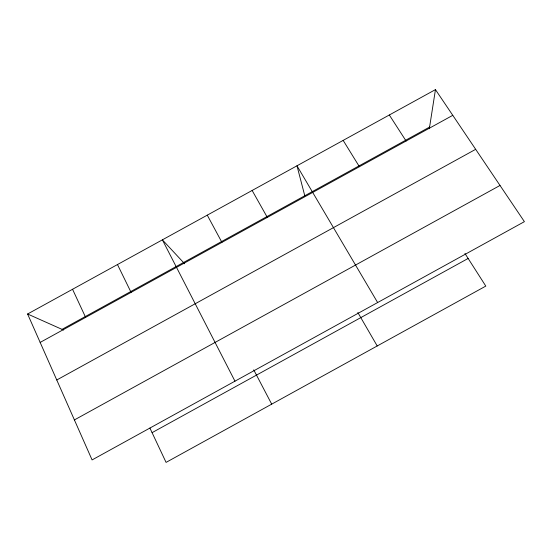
<?xml version="1.0" encoding="UTF-8"?>
<svg xmlns="http://www.w3.org/2000/svg" width="552" height="552" viewBox="0 0 552 552"><rect width="100%" height="100%" fill="white"/><g stroke="black" fill="none" stroke-linecap="round" stroke-linejoin="round"><path stroke-width="0.83" d="M429.332 128.72L435.452 89.61L27.6 314.005L92.087 459.926L524.4 221.656L435.452 89.61M62.031 329.365L429.594 127.063M40.158 342.419L452.778 115.327M56.759 379.99L475.672 149.323M74.41 419.92L500.015 185.458M152.083 432.658L468.137 258.453M27.6 314.005L63.549 330.041M184.651 263.766L162.385 239.851L234.973 381.177M389.319 114.995L406.099 141.015M464.943 253.465L485.801 286.095L166.069 462.39L149.916 428.055M343.158 140.387L359.407 166.711M377.637 302.551L296.983 165.793L304.78 195.753M357.827 312.494L377.216 345.966M252.14 190.468L267.32 217.398M207.269 215.156L221.932 242.376M253.747 369.861L271.701 404.147M117.479 264.56L131.086 292.374M72.553 289.276L85.636 317.393"/></g></svg>
